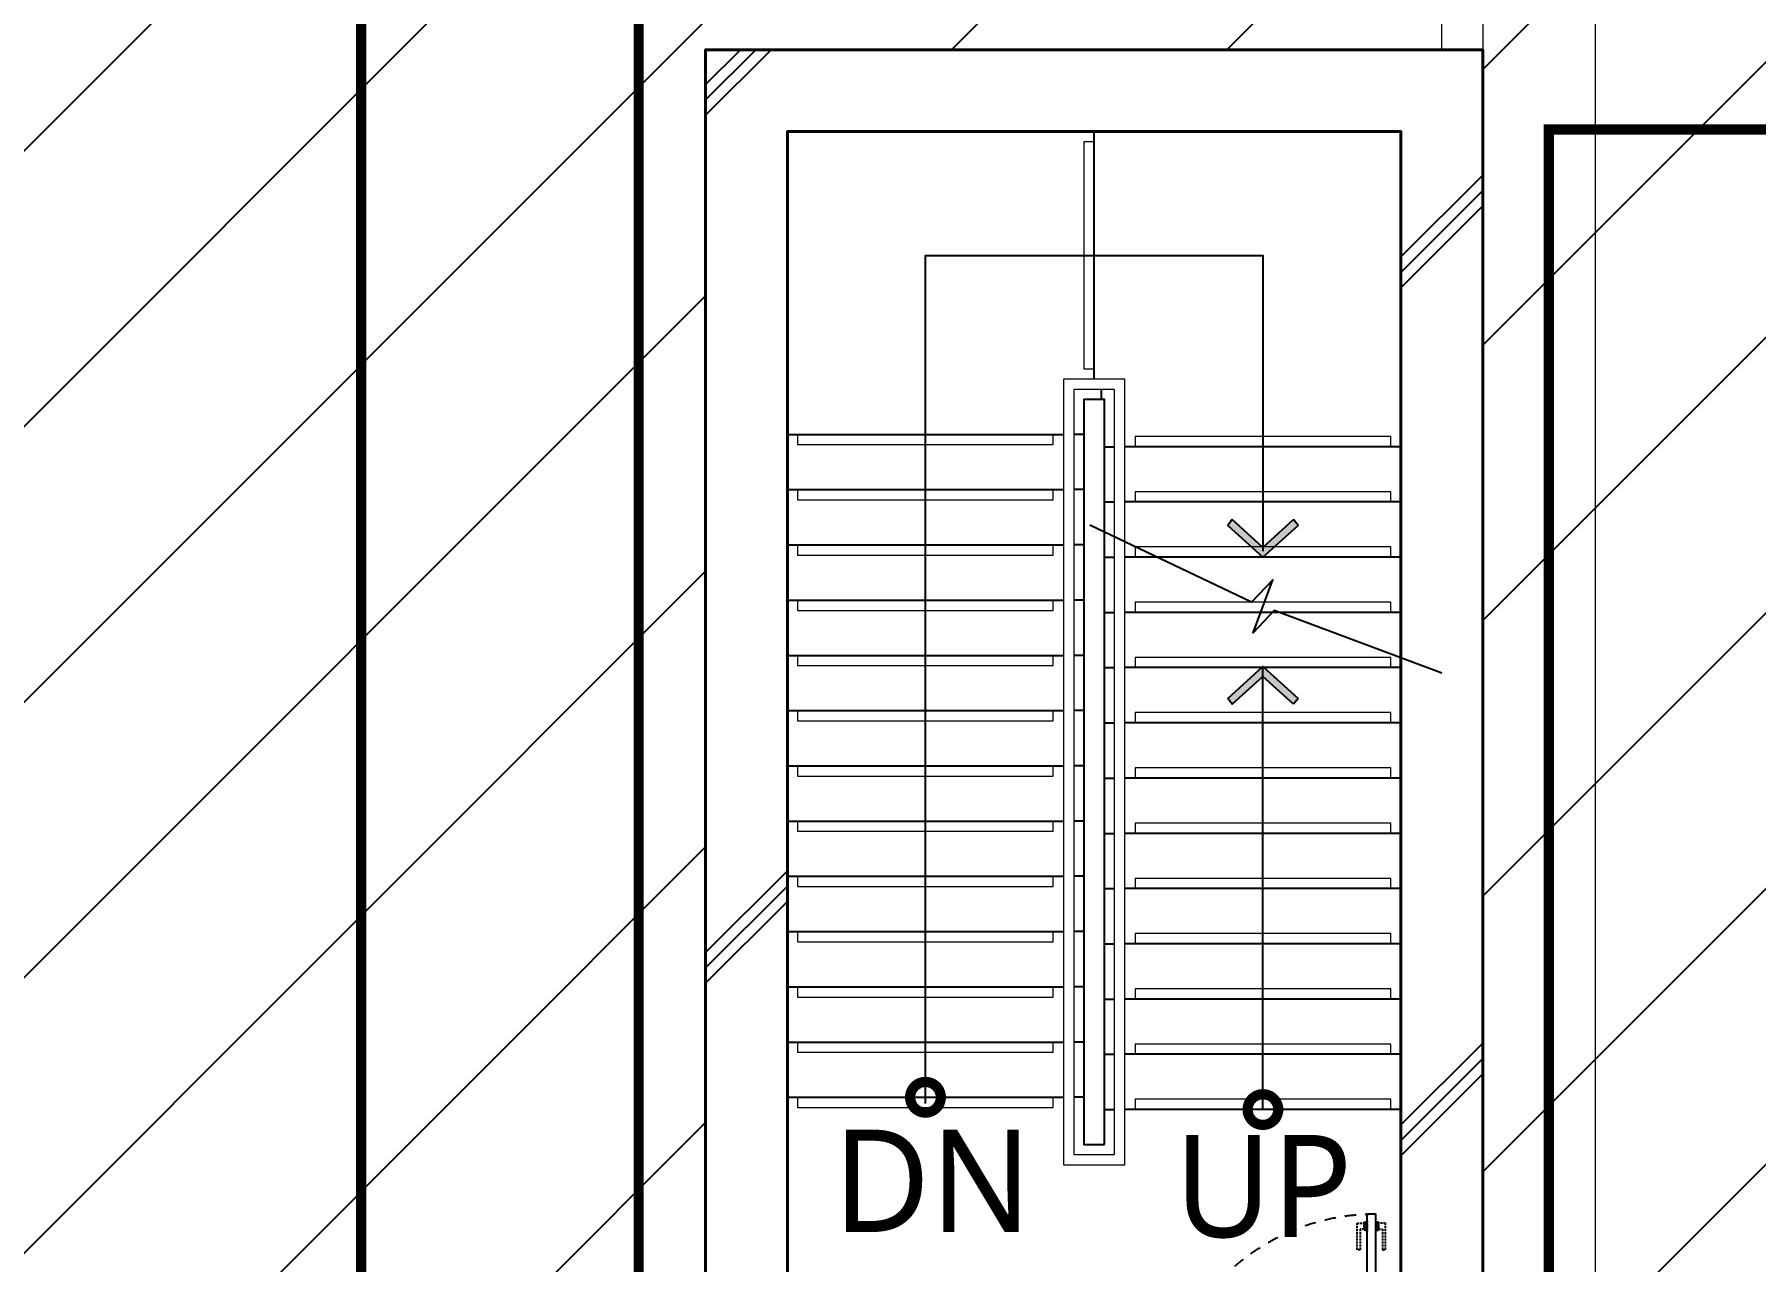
# Model space of a CAD drawing. Header units: millimetres. Extents: x 4739419 to 5837985, y 2291271 to 3446271.
# Drawn here: x 4924480 to 4932896, y 2340768 to 2346766 of the extents above; entities that cross this region are included whole.
import ezdxf
from ezdxf.enums import TextEntityAlignment as Align

# ---------------------------------------------------------------- set-up
doc = ezdxf.new("R2010")
doc.units = ezdxf.units.MM
doc.linetypes.add('XR-평면도$0$DASHEDX2', pattern=[1.5, 1, -0.5])
doc.linetypes.add('XR-평면도$0$HID', pattern=[2, 1.1, -0.9])
doc.layers.get('0').update_dxf_attribs({"color": 255})
for name, color, linetype, lineweight in [('A-XXXX-TXT2', 9, 'Continuous', 25), ('XR-평면도$0$A-CNTL', 9, 'Continuous', 15), ('XR-평면도$0$A-CONC-LIN1', 9, 'Continuous', 40), ('XR-평면도$0$A-DWXM-DOOR', 9, 'Continuous', 25), ('XR-평면도$0$A-ELEV-LIN3', 9, 'Continuous', 18), ('XR-평면도$0$A-SSXM-STAIR', 9, 'Continuous', 25), ('XR-평면도$0$A-SSXS-HAND', 9, 'Continuous', 20), ('XR-평면도$0$A-WAXM-BLOC', 9, 'Continuous', 25), ('XR-평면도$0$A-WAXM-PANL', 9, 'Continuous', 20), ('XR-평면도$0$A-XXXX-HATC', 9, 'Continuous', 18), ('XR-평면도$0$A-XXXX-OPEN', 9, 'Continuous', 15), ('XR-평면도$0$A-XXXX-SYMB', 9, 'Continuous', 25)]:
    doc.layers.add(name, color=color, linetype=linetype, lineweight=lineweight)
for name, color, linetype in [('HEB- Saw Cut(PC Topping)', 5, 'Continuous'), ('HEB-Area(PC Topping)', 3, 'Continuous'), ('XR-평면도$0$A-CONC-SOLD', 9, 'Continuous')]:
    doc.layers.add(name, color=color, linetype=linetype)
doc.styles.add('맑은 고딕', font='malgun.ttf')

# ---------------------------------------------------------------- blocks, each defined once
blk = doc.blocks.new('XR-평면도$0$ARROW')
blk.add_lwpolyline([(-0.002, 0.87), (0.738, 0), (-0.002, -0.87), (0.15, -1), (1, 0), (0.15, 1)], close=True)
for points in [[(-0.002, 0.87), (0.15, 1), (0.738, 0), (1, 0)], [(0.738, 0), (1, 0), (-0.002, -0.87), (0.15, -1)]]:
    blk.add_solid(points)
blk = doc.blocks.new('XR-평면도$0$#7~16 계단 1f~8f')
at = {"layer": 'XR-평면도$0$A-ELEV-LIN3'}
for points in [[(306616.1, -30094.1), (306566.1, -30094.1), (306566.1, -31204.1), (306616.1, -31204.1)], [(305166.1, -31524.1), (305166.1, -31574.1), (306416.1, -31574.1), (306416.1, -31524.1)], [(308066.1, -31584.1), (308066.1, -31534.1), (306816.1, -31534.1), (306816.1, -31584.1)], [(305166.1, -31794.1), (305166.1, -31844.1), (306416.1, -31844.1), (306416.1, -31794.1)], [(308066.1, -31854.1), (308066.1, -31804.1), (306816.1, -31804.1), (306816.1, -31854.1)], [(305166.1, -32064.1), (305166.1, -32114.1), (306416.1, -32114.1), (306416.1, -32064.1)], [(308066.1, -32124.1), (308066.1, -32074.1), (306816.1, -32074.1), (306816.1, -32124.1)], [(305166.1, -32334.1), (305166.1, -32384.1), (306416.1, -32384.1), (306416.1, -32334.1)], [(308066.1, -32394.1), (308066.1, -32344.1), (306816.1, -32344.1), (306816.1, -32394.1)], [(305166.1, -32604.1), (305166.1, -32654.1), (306416.1, -32654.1), (306416.1, -32604.1)], [(308066.1, -32664.1), (308066.1, -32614.1), (306816.1, -32614.1), (306816.1, -32648.2)], [(306816.1, -32648.2), (306816.1, -32664.1)], [(305166.1, -32874.1), (305166.1, -32924.1), (306416.1, -32924.1), (306416.1, -32874.1)], [(308066.1, -32934.1), (308066.1, -32884.1), (306816.1, -32884.1), (306816.1, -32934.1)], [(305166.1, -33144.1), (305166.1, -33194.1), (306416.1, -33194.1), (306416.1, -33144.1)], [(308066.1, -33204.1), (308066.1, -33154.1), (306816.1, -33154.1), (306816.1, -33204.1)], [(305166.1, -33414.1), (305166.1, -33464.1), (306416.1, -33464.1), (306416.1, -33414.1)], [(308066.1, -33474.1), (308066.1, -33424.1), (306816.1, -33424.1), (306816.1, -33474.1)], [(305166.1, -33684.1), (305166.1, -33734.1), (306416.1, -33734.1), (306416.1, -33684.1)], [(308066.1, -33744.1), (308066.1, -33694.1), (306816.1, -33694.1), (306816.1, -33744.1)], [(305166.1, -33954.1), (305166.1, -34004.1), (306416.1, -34004.1), (306416.1, -33954.1)], [(308066.1, -34014.1), (308066.1, -33964.1), (306816.1, -33964.1), (306816.1, -34014.1)], [(305166.1, -34224.1), (305166.1, -34274.1), (306416.1, -34274.1), (306416.1, -34224.1)], [(308066.1, -34284.1), (308066.1, -34234.1), (306816.1, -34234.1), (306816.1, -34284.1)], [(305166.1, -34494.1), (305166.1, -34544.1), (306416.1, -34544.1), (306416.1, -34494.1)], [(308066.1, -34554.1), (308066.1, -34504.1), (306816.1, -34504.1), (306816.1, -34554.1)], [(305166.1, -34764.1), (305166.1, -34814.1), (306416.1, -34814.1), (306416.1, -34764.1)], [(308066.1, -34824.1), (308066.1, -34774.1), (306816.1, -34774.1), (306816.1, -34824.1)]]:
    blk.add_lwpolyline(points, dxfattribs=at)
at = {"layer": 'XR-평면도$0$A-SSXM-STAIR'}
for p, q in [((306616.1, -31254.1), (306616.1, -30044.1)), ((306652.4, -31354.1), (306652.4, -31304.1))]:
    blk.add_line(p, q, dxfattribs=at)
for points in [[(306666.1, -34994.1), (306666.1, -31354.1), (306566.1, -31354.1), (306566.1, -34994.1), (306666.1, -34994.1)], [(305116.1, -31524.1), (306466.1, -31524.1)], [(306566.1, -31524.1), (306516.1, -31524.1)], [(306566.1, -31524.1), (306516.1, -31524.1)], [(306666.1, -31584.1), (306716.1, -31584.1)], [(308116.1, -31584.1), (306766.1, -31584.1)], [(305116.1, -31794.1), (306466.1, -31794.1)], [(306566.1, -31794.1), (306516.1, -31794.1)], [(306566.1, -31794.1), (306516.1, -31794.1)], [(306666.1, -31854.1), (306716.1, -31854.1)], [(308116.1, -31854.1), (306766.1, -31854.1)], [(305116.1, -32064.1), (306466.1, -32064.1)], [(306566.1, -32064.1), (306516.1, -32064.1)], [(306566.1, -32064.1), (306516.1, -32064.1)], [(306666.1, -32124.1), (306716.1, -32124.1)], [(308116.1, -32124.1), (306766.1, -32124.1)], [(305116.1, -32334.1), (306466.1, -32334.1)], [(306566.1, -32334.1), (306516.1, -32334.1)], [(306566.1, -32334.1), (306516.1, -32334.1)], [(306666.1, -32394.1), (306716.1, -32394.1)], [(308116.1, -32394.1), (306766.1, -32394.1)], [(305116.1, -32604.1), (306466.1, -32604.1)], [(306566.1, -32604.1), (306516.1, -32604.1)], [(306566.1, -32604.1), (306516.1, -32604.1)], [(306666.1, -32664.1), (306716.1, -32664.1)], [(308116.1, -32664.1), (306766.1, -32664.1)], [(305116.1, -32874.1), (306466.1, -32874.1)], [(306566.1, -32874.1), (306516.1, -32874.1)], [(306566.1, -32874.1), (306516.1, -32874.1)], [(306666.1, -32934.1), (306716.1, -32934.1)], [(308116.1, -32934.1), (306766.1, -32934.1)], [(305116.1, -33144.1), (306466.1, -33144.1)], [(306566.1, -33144.1), (306516.1, -33144.1)], [(306566.1, -33144.1), (306516.1, -33144.1)], [(306666.1, -33204.1), (306716.1, -33204.1)], [(308116.1, -33204.1), (306766.1, -33204.1)], [(305116.1, -33414.1), (306466.1, -33414.1)], [(306566.1, -33414.1), (306516.1, -33414.1)], [(306566.1, -33414.1), (306516.1, -33414.1)], [(306666.1, -33474.1), (306716.1, -33474.1)], [(308116.1, -33474.1), (306766.1, -33474.1)], [(305116.1, -33684.1), (306466.1, -33684.1)], [(306566.1, -33684.1), (306516.1, -33684.1)], [(306566.1, -33684.1), (306516.1, -33684.1)], [(306666.1, -33744.1), (306716.1, -33744.1)], [(308116.1, -33744.1), (306766.1, -33744.1)], [(305116.1, -33954.1), (306466.1, -33954.1)], [(306566.1, -33954.1), (306516.1, -33954.1)], [(306566.1, -33954.1), (306516.1, -33954.1)], [(306666.1, -34014.1), (306716.1, -34014.1)], [(308116.1, -34014.1), (306766.1, -34014.1)], [(305116.1, -34224.1), (306466.1, -34224.1)], [(306566.1, -34224.1), (306516.1, -34224.1)], [(306566.1, -34224.1), (306516.1, -34224.1)], [(306666.1, -34284.1), (306716.1, -34284.1)], [(308116.1, -34284.1), (306766.1, -34284.1)], [(305116.1, -34494.1), (306466.1, -34494.1)], [(306566.1, -34494.1), (306516.1, -34494.1)], [(306566.1, -34494.1), (306516.1, -34494.1)], [(306666.1, -34554.1), (306716.1, -34554.1)], [(308116.1, -34554.1), (306766.1, -34554.1)], [(305116.1, -34764.1), (306466.1, -34764.1)], [(306566.1, -34764.1), (306516.1, -34764.1)], [(306566.1, -34764.1), (306516.1, -34764.1)], [(306666.1, -34824.1), (306716.1, -34824.1)], [(308116.1, -34824.1), (306766.1, -34824.1)]]:
    blk.add_lwpolyline(points, dxfattribs=at)
at = {"layer": 'XR-평면도$0$A-SSXS-HAND'}
for points in [[(306766.1, -32594.4), (306766.1, -31254.1), (306466.1, -31254.1), (306466.1, -35094.1), (306766.1, -35094.1), (306766.1, -32594.4)], [(306716.1, -32570.7), (306716.1, -31304.1), (306516.1, -31304.1), (306516.1, -35044.1), (306716.1, -35044.1), (306716.1, -32570.7)]]:
    blk.add_lwpolyline(points, dxfattribs=at)
at = {"layer": 'XR-평면도$0$A-XXXX-SYMB'}
for points in [[(305791.1, -34794.1), (305791.1, -30649.1), (307441.1, -30649.1), (307441.1, -32094.1)], [(308316.1, -32690.3), (307496.4, -32384.7), (307393.1, -32493.3), (307489.1, -32234.9), (307385.7, -32343.5), (306595.3, -31968.4)], [(307441.1, -34824.1), (307441.1, -32664.1)]]:
    blk.add_lwpolyline(points, dxfattribs=at)
at = {"layer": 'XR-평면도$0$A-XXXX-SYMB', "const_width": 150}
for points in [[(305766.1, -34764.1, 1), (305816.1, -34764.1, 1)], [(307416.1, -34824.1, 1), (307466.1, -34824.1, 1)]]:
    blk.add_lwpolyline(points, format="xyb", close=True, dxfattribs=at)
at = {"layer": 'XR-평면도$0$A-XXXX-SYMB', "yscale": 172.3206394866575, "zscale": 183.004177226685, "rotation": 270}
for p, xscale in [((307441.1, -31941.1), 183.004177226685), ((307441.1, -32842.1), -183.004177226685)]:
    blk.add_blockref('XR-평면도$0$ARROW', p, dxfattribs=dict(at, xscale=xscale))
blk = doc.blocks.new('XR-평면도$0$계단실(기준층)230530')
blk.add_blockref('XR-평면도$0$#7~16 계단 1f~8f', (-3702707.2, 1555614.7))
blk = doc.blocks.new('XR-평면도$0$중심선(210216)')
at = {"layer": 'XR-평면도$0$A-CNTL', "ltscale": 300}
blk.add_lwpolyline([(66000, 206000), (66000, -10000)], dxfattribs=at)
blk = doc.blocks.new('XR-평면도$0$방화구획(건식2)(210707)')
at = {"layer": 'XR-평면도$0$A-WAXM-PANL'}
blk.add_lwpolyline([(-200, 53800), (-200, 10900), (0, 10900), (0, 53800)], dxfattribs=at)
blk = doc.blocks.new('XR-평면도$0$도어_008')
at = {"layer": 'XR-평면도$0$A-DWXM-DOOR', "color": 9, "linetype": 'XR-평면도$0$DASHEDX2', "ltscale": 10}
for points in [[(20, 1010), (20, 970), (10, 970), (10, 1010)], [(20, 965), (20, 1015), (25, 1015), (25, 965)], [(70, 965), (70, 1015), (65, 1015), (65, 965)], [(70, 1010), (70, 970), (80, 970), (80, 1010)], [(-25, 1005), (10, 1005), (10, 975), (-10, 975), (-10, 875), (-25, 875)], [(115, 1005), (80, 1005), (80, 975), (100, 975), (100, 875), (115, 875)]]:
    blk.add_lwpolyline(points, close=True, dxfattribs=at)
at = {"layer": 'XR-평면도$0$A-DWXM-DOOR'}
blk.add_lwpolyline([(65, 0), (65, 1050), (25, 1050), (25, 0)], close=True, dxfattribs=at)
at = {"layer": 'XR-평면도$0$A-DWXM-DOOR', "color": 0}
for points in [[(0, -260), (0, -270), (25, -270), (25, -230), (40, -230), (40, -40), (25, -40), (25, 0), (0, 0), (0, -10)], [(1100, -260), (1100, -270), (1075, -270), (1075, -230), (1060, -230), (1060, -40), (1075, -40), (1075, 0), (1100, 0), (1100, -10)]]:
    blk.add_lwpolyline(points, dxfattribs=at)
at = {"layer": 'XR-평면도$0$A-DWXM-DOOR', "color": 9}
for points in [[(25, 0), (1075, 0)], [(1060, -40), (40, -40)], [(1060, -230), (40, -230)], [(1075, -270), (25, -270)]]:
    blk.add_lwpolyline(points, dxfattribs=at)
at = {"layer": 'XR-평면도$0$A-DWXM-DOOR', "color": 1, "linetype": 'XR-평면도$0$HID', "ltscale": 50}
blk.add_arc((25, 0), 1050, 0, 90, dxfattribs=at)
blk = doc.blocks.new('XR-평면도$0$계단실_9_기준층(210720)')
at = {"layer": 'XR-평면도$0$A-CONC-SOLD'}
h = blk.add_hatch(dxfattribs=at)
h.set_pattern_fill('CONC', color=256, scale=100, angle=180)
h.set_pattern_definition([(225, (1635637.4, 683570.6), (2121.3203, -2121.3203), []), (225, (1635637.4, 683495.6), (2121.3203, -2121.3203), []), (225, (1635637.4, 683420.6), (2121.3203, -2121.3203), [])])
h.paths.add_polyline_path([(400, -400), (3400, -400), (3400, -6750), (3315, -6750), (3316, -7000), (3400, -7000), (3400, -8200), (3800, -8200), (3800, 0), (0, 0), (0, -8200), (400, -8200), (400, -7000), (2100, -7000), (2100, -6750), (400, -6750)])
h.paths.add_polyline_path([(0, -10000), (2100, -10000), (2100, -9600), (400, -9600), (400, -9300), (0, -9300)])
h.paths.add_polyline_path([(3200, -9600), (3200, -10000), (3800, -10000), (3800, -9300), (3400, -9300), (3400, -9600)])
at = {"layer": 'XR-평면도$0$A-XXXX-HATC'}
h = blk.add_hatch(dxfattribs=at)
h.set_pattern_fill('ANSI37', color=256, scale=20, style=0)
h.paths.add_polyline_path([(400, -8000), (400, -8200), (2100, -8200), (2100, -7000), (1900, -7000), (1900, -8000)])
h.paths.add_polyline_path([(1000, -8000), (1000, -7000), (1200, -7000), (1200, -8000)])
at = {"layer": 'XR-평면도$0$A-CONC-LIN1'}
for points in [[(3800, -8235), (3800, 0), (0, 0), (0, -8235)], [(3400, -8235), (3400, -7000), (3316, -7000), (3315, -6750), (3400, -6750), (3400, -400), (400, -400), (400, -6750), (2185, -6750), (2185, -7000), (400, -7000)], [(400, -7000), (400, -8235)], [(400, -8235), (0, -8235)], [(3400, -8235), (3800, -8235)], [(3800, -9365), (3400, -9365), (3400, -9600), (400, -9600), (400, -9365), (0, -9365)], [(3800, -9365), (3800, -10000), (0, -10000), (0, -9365)]]:
    blk.add_lwpolyline(points, dxfattribs=at)
at = {"layer": 'XR-평면도$0$A-WAXM-BLOC', "ltscale": 50}
for points in [[(1900, -7000), (1900, -8000), (400, -8000)], [(2100, -7000), (2100, -8200), (400, -8200)], [(1000, -8000), (1000, -7000)], [(1200, -8000), (1200, -7000)], [(470, -8000), (400, -8000)], [(1285, -8000), (1200, -8000)], [(470, -8200), (400, -8200)], [(1285, -8200), (1000, -8200)]]:
    blk.add_lwpolyline(points, dxfattribs=at)
at = {"layer": 'XR-평면도$0$A-XXXX-OPEN', "ltscale": 20}
for p, q in [((1800, -7100), (1300, -7900)), ((1800, -7900), (1300, -7100)), ((900, -7825), (500, -7175)), ((900, -7175), (500, -7825))]:
    blk.add_line(p, q, dxfattribs=at)
for points in [[(1800, -7900), (1300, -7900), (1300, -7100), (1800, -7100)], [(900, -7825), (500, -7825), (500, -7175), (900, -7175)]]:
    blk.add_lwpolyline(points, close=True, dxfattribs=at)
at = {"xscale": -1}
blk.add_blockref('XR-평면도$0$도어_008', (3300, -6740), dxfattribs=at)
at = {"rotation": 270}
blk.add_blockref('XR-평면도$0$도어_008', (260, -8250), dxfattribs=at)
at = {"xscale": -1.000000000000002, "rotation": 90}
blk.add_blockref('XR-평면도$0$도어_008', (3540, -8250), dxfattribs=at)

msp = doc.modelspace()

# ---------------------------------------------------------------- hatches: boundary and pattern name
at = {"layer": 'HEB-Area(PC Topping)', "transparency": 33554559}
h = msp.add_hatch(dxfattribs=at)
h.set_pattern_fill('ANSI31', color=256, scale=300)
h.paths.add_polyline_path([(4865511.8, 2394416.6), (4898114.5, 2394416.6), (4898114.5, 2377621.7), (4911154.5, 2377621.7), (4911154.5, 2394421.7), (4943111.8, 2394421.7), (4943111.8, 2365621.7), (4954251.8, 2365621.7), (4954251.8, 2396821.7), (4998711.8, 2396821.7), (4998711.8, 2346691.2), (4993711.8, 2346691.2), (4993711.8, 2335791.2), (4931561.8, 2335791.2), (4931561.8, 2346691.2), (4927761.8, 2346691.2), (4927761.8, 2335791.2), (4878154.5, 2335791.2), (4878154.5, 2348821.7), (4865511.8, 2348821.7)])
h.paths.add_polyline_path([(4960761.8, 2390941.2), (4964561.8, 2390941.2), (4964561.8, 2380940.7), (4960761.8, 2380940.7)], flags=16)

# ---------------------------------------------------------------- linework, layer by layer
at = {"layer": 'HEB- Saw Cut(PC Topping)', "const_width": 50}
for points in [[(4926077, 2337121.7), (4926077, 2346951.7)], [(4927434.5, 2337121.7), (4927434.5, 2346951.7)]]:
    msp.add_lwpolyline(points, dxfattribs=at)
at = {"layer": 'HEB- Saw Cut(PC Topping)'}
msp.add_lwpolyline([(4933104.5, 2346301.7, 50, 50, 0), (4931884.5, 2346301.7, 50, 50, 0), (4931884.5, 2337121.7, 50, 50, 0)], format="xyseb", dxfattribs=at)
at = {"layer": 'HEB-Area(PC Topping)'}
msp.add_lwpolyline([(4927761.8, 2346691.2), (4931561.8, 2346691.2), (4931561.8, 2336391.2), (4927761.8, 2336391.2)], close=True, dxfattribs=at)

# ---------------------------------------------------------------- block references
for name, p in [('XR-평면도$0$계단실(기준층)230530', (8325752.9, 820720.6)), ('XR-평면도$0$계단실(기준층)230530', (8325752.9, 820720.6)), ('XR-평면도$0$계단실(기준층)230530', (8325752.9, 820720.6)), ('XR-평면도$0$계단실_9_기준층(210720)', (4927761.8, 2346691.2)), ('XR-평면도$0$계단실_9_기준층(210720)', (4927761.8, 2346691.2)), ('XR-평면도$0$계단실_9_기준층(210720)', (4927761.8, 2346691.2))]:
    msp.add_blockref(name, p)
at = {"xscale": -1}
msp.add_blockref('XR-평면도$0$방화구획(건식2)(210707)', (4931361.8, 2335791.2), dxfattribs=at)
msp.add_blockref('XR-평면도$0$방화구획(건식2)(210707)', (4931361.8, 2335791.2), dxfattribs=at)
msp.add_blockref('XR-평면도$0$방화구획(건식2)(210707)', (4931361.8, 2335791.2), dxfattribs=at)
at = {"layer": 'XR-평면도$0$A-CNTL'}
msp.add_blockref('XR-평면도$0$중심선(210216)', (4866111.8, 2336391.2), dxfattribs=at)

# ---------------------------------------------------------------- texts
at = {"layer": 'A-XXXX-TXT2', "ltscale": 100, "style": '맑은 고딕'}
for s, p in [('DN', (4928870.4, 2341162.6)), ('UP', (4930489.5, 2341137.6))]:
    msp.add_text(s, height=500, dxfattribs=at).set_placement(p, align=Align.MIDDLE_CENTER)

doc.saveas('drawing.dxf')
